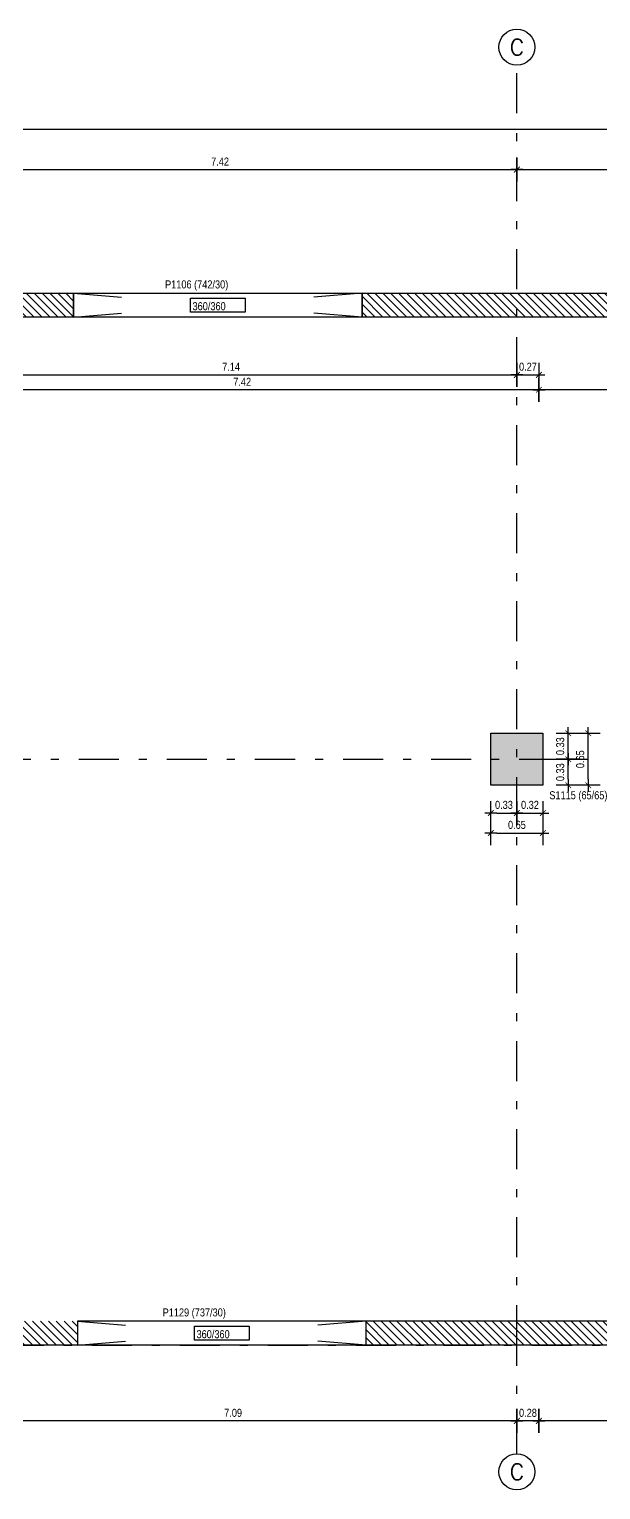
# Model space of a CAD drawing. Header units: metres. Extents: x 419734 to 420376, y 4564732 to 4565123.
# Drawn here: x 419962.01 to 419969.15, y 4565026.17 to 4565044.43 of the extents above; entities that cross this region are included whole.
import ezdxf
from ezdxf.enums import TextEntityAlignment as Align

# ---------------------------------------------------------------- set-up
doc = ezdxf.new("R2010")
doc.units = ezdxf.units.M
doc.linetypes.add('TRATTO-PUNTO', pattern=[1, 0.5, -0.25, 0, -0.25])
doc.layers.get('Defpoints').update_dxf_attribs({"color": 5})
for name, color, linetype in [('07-SIMBOLI', 1, 'Continuous'), ('SW_ASSI', 7, 'TRATTO-PUNTO'), ('SW_DIM', 33, 'Continuous'), ('SW_MAGRONE', 2, 'Continuous'), ('SW_TRATTEGGIO_252', 252, 'Continuous'), ('SW_TRATTEGGIO_253', 253, 'Continuous'), ('SW_TXT_TESTI', 1, 'Continuous')]:
    doc.layers.add(name, color=color, linetype=linetype)
doc.styles.add('ROMANS8', font='ROMANS8.SHX')
doc.styles.add('SWS', font='ARIALN.TTF')
doc.dimstyles.new('DIM-SW-50_m', dxfattribs={"dimtxt": 0.1, "dimasz": 0.075, "dimexe": 0.125, "dimexo": 0.125, "dimgap": 0.05, "dimtad": 1, "dimzin": 1, "dimdsep": 46, "dimtxsty": 'SWS', "dimblk1": 'D', "dimblk2": 'D', "dimsah": 1, "dimcen": 0.0075, "dimdle": 0.0625, "dimse1": 1, "dimse2": 1, "dimclrd": 256, "dimclre": 256, "dimclrt": 256, "dimazin": 0, "dimtfac": 0.75, "dimtmove": 1, "dimatfit": 3, "dimldrblk": 'D', "dimfxl": 0.125, "dimtvp": 1.5, "dimtolj": 1, "dimtzin": 0, "dimarcsym": 0})

# ---------------------------------------------------------------- blocks, each defined once
blk = doc.blocks.new('D')
for p, q in [((-1, 0), (1, 0)), ((0, 2), (0, -2))]:
    blk.add_line(p, q)
at = {"const_width": 0.141}
blk.add_lwpolyline([(0.48, 0.48), (-0.48, -0.48)], dxfattribs=at)
blk = doc.blocks.new('*D1225')
at = {"layer": 'Defpoints', "color": 0, "ltscale": 0.5, "transparency": 16777216}
for p in [(419968.104, 4565042.672), (419960.687, 4565042.524), (419968.104, 4565042.524)]:
    blk.add_point(p, dxfattribs=at)
at = {"layer": 'SW_DIM', "lineweight": -2, "ltscale": 0.5, "transparency": 16777216}
blk.add_line((419960.762, 4565042.672), (419968.029, 4565042.672), dxfattribs=at)
at = {"layer": 'SW_DIM', "lineweight": -2, "ltscale": 0.5, "transparency": 16777216, "xscale": 0.075, "yscale": 0.075, "zscale": 0.075, "rotation": 180}
blk.add_blockref('D', (419960.687, 4565042.672), dxfattribs=at)
at = {"layer": 'SW_DIM', "lineweight": -2, "ltscale": 0.5, "transparency": 16777216, "xscale": 0.075, "yscale": 0.075, "zscale": 0.075}
blk.add_blockref('D', (419968.104, 4565042.672), dxfattribs=at)
at = {"layer": 'SW_DIM', "ltscale": 0.5, "transparency": 16777216, "insert": (419964.395, 4565042.773), "char_height": 0.1, "attachment_point": 5, "style": 'SWS'}
blk.add_mtext('\\A1;7.42', dxfattribs=at)
blk = doc.blocks.new('*D1336')
at = {"layer": 'Defpoints', "color": 0, "ltscale": 0.5, "transparency": 16777216}
for p in [(419975.684, 4565042.672), (419968.104, 4565042.524), (419975.684, 4565041.127)]:
    blk.add_point(p, dxfattribs=at)
at = {"layer": 'SW_DIM', "lineweight": -2, "ltscale": 0.5, "transparency": 16777216}
blk.add_line((419968.179, 4565042.672), (419975.609, 4565042.672), dxfattribs=at)
at = {"layer": 'SW_DIM', "lineweight": -2, "ltscale": 0.5, "transparency": 16777216, "xscale": 0.075, "yscale": 0.075, "zscale": 0.075, "rotation": 180}
blk.add_blockref('D', (419968.104, 4565042.672), dxfattribs=at)
at = {"layer": 'SW_DIM', "lineweight": -2, "ltscale": 0.5, "transparency": 16777216, "xscale": 0.075, "yscale": 0.075, "zscale": 0.075}
blk.add_blockref('D', (419975.684, 4565042.672), dxfattribs=at)
at = {"layer": 'SW_DIM', "ltscale": 0.5, "transparency": 16777216, "insert": (419971.894, 4565042.773), "char_height": 0.1, "attachment_point": 5, "style": 'SWS'}
blk.add_mtext('\\A1;7.58', dxfattribs=at)
blk = doc.blocks.new('*D1227')
at = {"layer": 'Defpoints', "color": 0, "ltscale": 0.5, "transparency": 16777216}
for p in [(419952.732, 4565043.172), (419952.732, 4565041.127), (420001.204, 4565041.127)]:
    blk.add_point(p, dxfattribs=at)
at = {"layer": 'SW_DIM', "lineweight": -2, "ltscale": 0.5, "transparency": 16777216}
blk.add_line((420001.129, 4565043.172), (419952.807, 4565043.172), dxfattribs=at)
at = {"layer": 'SW_DIM', "lineweight": -2, "ltscale": 0.5, "transparency": 16777216, "xscale": 0.075, "yscale": 0.075, "zscale": 0.075, "rotation": 180}
blk.add_blockref('D', (419952.732, 4565043.172), dxfattribs=at)
at = {"layer": 'SW_DIM', "lineweight": -2, "ltscale": 0.5, "transparency": 16777216, "xscale": 0.075, "yscale": 0.075, "zscale": 0.075}
blk.add_blockref('D', (420001.204, 4565043.172), dxfattribs=at)
at = {"layer": 'SW_DIM', "ltscale": 0.5, "transparency": 16777216, "insert": (419976.968, 4565043.273), "char_height": 0.1, "attachment_point": 5, "style": 'SWS'}
blk.add_mtext('\\A1;48.47', dxfattribs=at)
blk = doc.blocks.new('*D1266')
at = {"layer": 'Defpoints', "color": 0, "ltscale": 0.5, "transparency": 16777216}
for p in [(419967.779, 4565034.977), (419968.104, 4565034.977), (419968.104, 4565034.63)]:
    blk.add_point(p, dxfattribs=at)
at = {"layer": 'SW_DIM', "lineweight": -2, "ltscale": 0.5, "transparency": 16777216}
blk.add_line((419967.854, 4565034.63), (419968.029, 4565034.63), dxfattribs=at)
at = {"layer": 'SW_DIM', "lineweight": -2, "ltscale": 0.5, "transparency": 16777216, "xscale": 0.075, "yscale": 0.075, "zscale": 0.075, "rotation": 180}
blk.add_blockref('D', (419967.779, 4565034.63), dxfattribs=at)
at = {"layer": 'SW_DIM', "lineweight": -2, "ltscale": 0.5, "transparency": 16777216, "xscale": 0.075, "yscale": 0.075, "zscale": 0.075}
blk.add_blockref('D', (419968.104, 4565034.63), dxfattribs=at)
at = {"layer": 'SW_DIM', "ltscale": 0.5, "transparency": 16777216, "insert": (419967.942, 4565034.731), "char_height": 0.1, "attachment_point": 5, "style": 'SWS'}
blk.add_mtext('\\A1;0.33', dxfattribs=at)
blk = doc.blocks.new('*D1267')
at = {"layer": 'Defpoints', "color": 0, "ltscale": 0.5, "transparency": 16777216}
for p in [(419968.104, 4565034.977), (419968.429, 4565034.977), (419968.429, 4565034.63)]:
    blk.add_point(p, dxfattribs=at)
at = {"layer": 'SW_DIM', "lineweight": -2, "ltscale": 0.5, "transparency": 16777216}
blk.add_line((419968.179, 4565034.63), (419968.354, 4565034.63), dxfattribs=at)
at = {"layer": 'SW_DIM', "lineweight": -2, "ltscale": 0.5, "transparency": 16777216, "xscale": 0.075, "yscale": 0.075, "zscale": 0.075, "rotation": 180}
blk.add_blockref('D', (419968.104, 4565034.63), dxfattribs=at)
at = {"layer": 'SW_DIM', "lineweight": -2, "ltscale": 0.5, "transparency": 16777216, "xscale": 0.075, "yscale": 0.075, "zscale": 0.075}
blk.add_blockref('D', (419968.429, 4565034.63), dxfattribs=at)
at = {"layer": 'SW_DIM', "ltscale": 0.5, "transparency": 16777216, "insert": (419968.267, 4565034.731), "char_height": 0.1, "attachment_point": 5, "style": 'SWS'}
blk.add_mtext('\\A1;0.32', dxfattribs=at)
blk = doc.blocks.new('*D1268')
at = {"layer": 'Defpoints', "color": 0, "ltscale": 0.5, "transparency": 16777216}
for p in [(419967.779, 4565034.977), (419968.429, 4565034.977), (419968.429, 4565034.38)]:
    blk.add_point(p, dxfattribs=at)
at = {"layer": 'SW_DIM', "lineweight": -2, "ltscale": 0.5, "transparency": 16777216}
blk.add_line((419967.854, 4565034.38), (419968.354, 4565034.38), dxfattribs=at)
at = {"layer": 'SW_DIM', "lineweight": -2, "ltscale": 0.5, "transparency": 16777216, "xscale": 0.075, "yscale": 0.075, "zscale": 0.075, "rotation": 180}
blk.add_blockref('D', (419967.779, 4565034.38), dxfattribs=at)
at = {"layer": 'SW_DIM', "lineweight": -2, "ltscale": 0.5, "transparency": 16777216, "xscale": 0.075, "yscale": 0.075, "zscale": 0.075}
blk.add_blockref('D', (419968.429, 4565034.38), dxfattribs=at)
at = {"layer": 'SW_DIM', "ltscale": 0.5, "transparency": 16777216, "insert": (419968.104, 4565034.481), "char_height": 0.1, "attachment_point": 5, "style": 'SWS'}
blk.add_mtext('\\A1;0.65', dxfattribs=at)
blk = doc.blocks.new('*D1269')
at = {"layer": 'Defpoints', "color": 0, "ltscale": 0.5, "transparency": 16777216}
for p in [(419968.429, 4565035.302), (419968.746, 4565035.302), (419968.429, 4565034.977)]:
    blk.add_point(p, dxfattribs=at)
at = {"layer": 'SW_DIM', "lineweight": -2, "ltscale": 0.5, "transparency": 16777216}
blk.add_line((419968.746, 4565035.052), (419968.746, 4565035.227), dxfattribs=at)
at = {"layer": 'SW_DIM', "lineweight": -2, "ltscale": 0.5, "transparency": 16777216, "xscale": 0.075, "yscale": 0.075, "zscale": 0.075}
for p, rotation in [((419968.746, 4565035.302), 90), ((419968.746, 4565034.977), 270)]:
    blk.add_blockref('D', p, dxfattribs=dict(at, rotation=rotation))
at = {"layer": 'SW_DIM', "ltscale": 0.5, "transparency": 16777216, "insert": (419968.645, 4565035.14), "char_height": 0.1, "attachment_point": 5, "rotation": 90, "style": 'SWS'}
blk.add_mtext('\\A1;0.33', dxfattribs=at)
blk = doc.blocks.new('*D1270')
at = {"layer": 'Defpoints', "color": 0, "ltscale": 0.5, "transparency": 16777216}
for p in [(419968.429, 4565035.627), (419968.746, 4565035.627), (419968.429, 4565035.302)]:
    blk.add_point(p, dxfattribs=at)
at = {"layer": 'SW_DIM', "lineweight": -2, "ltscale": 0.5, "transparency": 16777216}
blk.add_line((419968.746, 4565035.377), (419968.746, 4565035.552), dxfattribs=at)
at = {"layer": 'SW_DIM', "lineweight": -2, "ltscale": 0.5, "transparency": 16777216, "xscale": 0.075, "yscale": 0.075, "zscale": 0.075}
for p, rotation in [((419968.746, 4565035.627), 90), ((419968.746, 4565035.302), 270)]:
    blk.add_blockref('D', p, dxfattribs=dict(at, rotation=rotation))
at = {"layer": 'SW_DIM', "ltscale": 0.5, "transparency": 16777216, "insert": (419968.645, 4565035.465), "char_height": 0.1, "attachment_point": 5, "rotation": 90, "style": 'SWS'}
blk.add_mtext('\\A1;0.33', dxfattribs=at)
blk = doc.blocks.new('*D1271')
at = {"layer": 'Defpoints', "color": 0, "ltscale": 0.5, "transparency": 16777216}
for p in [(419968.429, 4565035.627), (419968.996, 4565035.627), (419968.429, 4565034.977)]:
    blk.add_point(p, dxfattribs=at)
at = {"layer": 'SW_DIM', "lineweight": -2, "ltscale": 0.5, "transparency": 16777216}
blk.add_line((419968.996, 4565035.052), (419968.996, 4565035.552), dxfattribs=at)
at = {"layer": 'SW_DIM', "lineweight": -2, "ltscale": 0.5, "transparency": 16777216, "xscale": 0.075, "yscale": 0.075, "zscale": 0.075}
for p, rotation in [((419968.996, 4565035.627), 90), ((419968.996, 4565034.977), 270)]:
    blk.add_blockref('D', p, dxfattribs=dict(at, rotation=rotation))
at = {"layer": 'SW_DIM', "ltscale": 0.5, "transparency": 16777216, "insert": (419968.895, 4565035.302), "char_height": 0.1, "attachment_point": 5, "rotation": 90, "style": 'SWS'}
blk.add_mtext('\\A1;0.65', dxfattribs=at)
blk = doc.blocks.new('*D1312')
at = {"layer": 'Defpoints', "color": 0, "ltscale": 0.5, "transparency": 16777216}
for p in [(419968.379, 4565027.977), (419975.509, 4565027.977), (419968.379, 4565027.031)]:
    blk.add_point(p, dxfattribs=at)
at = {"layer": 'SW_DIM', "lineweight": -2, "ltscale": 0.5, "transparency": 16777216}
blk.add_line((419975.434, 4565027.031), (419968.454, 4565027.031), dxfattribs=at)
at = {"layer": 'SW_DIM', "lineweight": -2, "ltscale": 0.5, "transparency": 16777216, "xscale": 0.075, "yscale": 0.075, "zscale": 0.075, "rotation": 180}
blk.add_blockref('D', (419968.379, 4565027.031), dxfattribs=at)
at = {"layer": 'SW_DIM', "lineweight": -2, "ltscale": 0.5, "transparency": 16777216, "xscale": 0.075, "yscale": 0.075, "zscale": 0.075}
blk.add_blockref('D', (419975.509, 4565027.031), dxfattribs=at)
at = {"layer": 'SW_DIM', "ltscale": 0.5, "transparency": 16777216, "insert": (419971.944, 4565027.132), "char_height": 0.1, "attachment_point": 5, "style": 'SWS'}
blk.add_mtext('\\A1;7.13', dxfattribs=at)
blk = doc.blocks.new('*D1313')
at = {"layer": 'Defpoints', "color": 0, "ltscale": 0.5, "transparency": 16777216}
for p in [(419968.104, 4565027.977), (419968.379, 4565027.977), (419968.104, 4565027.031)]:
    blk.add_point(p, dxfattribs=at)
at = {"layer": 'SW_DIM', "lineweight": -2, "ltscale": 0.5, "transparency": 16777216}
blk.add_line((419968.304, 4565027.031), (419968.179, 4565027.031), dxfattribs=at)
at = {"layer": 'SW_DIM', "lineweight": -2, "ltscale": 0.5, "transparency": 16777216, "xscale": 0.075, "yscale": 0.075, "zscale": 0.075, "rotation": 180}
blk.add_blockref('D', (419968.104, 4565027.031), dxfattribs=at)
at = {"layer": 'SW_DIM', "lineweight": -2, "ltscale": 0.5, "transparency": 16777216, "xscale": 0.075, "yscale": 0.075, "zscale": 0.075}
blk.add_blockref('D', (419968.379, 4565027.031), dxfattribs=at)
at = {"layer": 'SW_DIM', "ltscale": 0.5, "transparency": 16777216, "insert": (419968.242, 4565027.132), "char_height": 0.1, "attachment_point": 5, "style": 'SWS'}
blk.add_mtext('\\A1;0.28', dxfattribs=at)
blk = doc.blocks.new('*D1314')
at = {"layer": 'Defpoints', "color": 0, "ltscale": 0.5, "transparency": 16777216}
for p in [(419961.012, 4565027.977), (419968.104, 4565027.977), (419961.012, 4565027.031)]:
    blk.add_point(p, dxfattribs=at)
at = {"layer": 'SW_DIM', "lineweight": -2, "ltscale": 0.5, "transparency": 16777216}
blk.add_line((419968.029, 4565027.031), (419961.087, 4565027.031), dxfattribs=at)
at = {"layer": 'SW_DIM', "lineweight": -2, "ltscale": 0.5, "transparency": 16777216, "xscale": 0.075, "yscale": 0.075, "zscale": 0.075, "rotation": 180}
blk.add_blockref('D', (419961.012, 4565027.031), dxfattribs=at)
at = {"layer": 'SW_DIM', "lineweight": -2, "ltscale": 0.5, "transparency": 16777216, "xscale": 0.075, "yscale": 0.075, "zscale": 0.075}
blk.add_blockref('D', (419968.104, 4565027.031), dxfattribs=at)
at = {"layer": 'SW_DIM', "ltscale": 0.5, "transparency": 16777216, "insert": (419964.558, 4565027.132), "char_height": 0.1, "attachment_point": 5, "style": 'SWS'}
blk.add_mtext('\\A1;7.09', dxfattribs=at)
blk = doc.blocks.new('*D1346')
at = {"layer": 'Defpoints', "color": 0, "ltscale": 0.5, "transparency": 16777216}
for p in [(419960.962, 4565040.827), (419968.104, 4565040.827), (419968.104, 4565040.107)]:
    blk.add_point(p, dxfattribs=at)
at = {"layer": 'SW_DIM', "lineweight": -2, "ltscale": 0.5, "transparency": 16777216}
blk.add_line((419961.037, 4565040.107), (419968.029, 4565040.107), dxfattribs=at)
at = {"layer": 'SW_DIM', "lineweight": -2, "ltscale": 0.5, "transparency": 16777216, "xscale": 0.075, "yscale": 0.075, "zscale": 0.075, "rotation": 180}
blk.add_blockref('D', (419960.962, 4565040.107), dxfattribs=at)
at = {"layer": 'SW_DIM', "lineweight": -2, "ltscale": 0.5, "transparency": 16777216, "xscale": 0.075, "yscale": 0.075, "zscale": 0.075}
blk.add_blockref('D', (419968.104, 4565040.107), dxfattribs=at)
at = {"layer": 'SW_DIM', "ltscale": 0.5, "transparency": 16777216, "insert": (419964.533, 4565040.208), "char_height": 0.1, "attachment_point": 5, "style": 'SWS'}
blk.add_mtext('\\A1;7.14', dxfattribs=at)
blk = doc.blocks.new('*D1347')
at = {"layer": 'Defpoints', "color": 0, "ltscale": 0.5, "transparency": 16777216}
for p in [(419968.104, 4565040.827), (419968.379, 4565040.827), (419968.379, 4565040.107)]:
    blk.add_point(p, dxfattribs=at)
at = {"layer": 'SW_DIM', "lineweight": -2, "ltscale": 0.5, "transparency": 16777216}
blk.add_line((419968.179, 4565040.107), (419968.304, 4565040.107), dxfattribs=at)
at = {"layer": 'SW_DIM', "lineweight": -2, "ltscale": 0.5, "transparency": 16777216, "xscale": 0.075, "yscale": 0.075, "zscale": 0.075, "rotation": 180}
blk.add_blockref('D', (419968.104, 4565040.107), dxfattribs=at)
at = {"layer": 'SW_DIM', "lineweight": -2, "ltscale": 0.5, "transparency": 16777216, "xscale": 0.075, "yscale": 0.075, "zscale": 0.075}
blk.add_blockref('D', (419968.379, 4565040.107), dxfattribs=at)
at = {"layer": 'SW_DIM', "ltscale": 0.5, "transparency": 16777216, "insert": (419968.242, 4565040.208), "char_height": 0.1, "attachment_point": 5, "style": 'SWS'}
blk.add_mtext('\\A1;0.27', dxfattribs=at)
blk = doc.blocks.new('*D1348')
at = {"layer": 'Defpoints', "color": 0, "ltscale": 0.5, "transparency": 16777216}
for p in [(419968.379, 4565040.827), (419975.509, 4565040.477), (419968.379, 4565039.92)]:
    blk.add_point(p, dxfattribs=at)
at = {"layer": 'SW_DIM', "lineweight": -2, "ltscale": 0.5, "transparency": 16777216}
blk.add_line((419975.434, 4565039.92), (419968.454, 4565039.92), dxfattribs=at)
at = {"layer": 'SW_DIM', "lineweight": -2, "ltscale": 0.5, "transparency": 16777216, "xscale": 0.075, "yscale": 0.075, "zscale": 0.075, "rotation": 180}
blk.add_blockref('D', (419968.379, 4565039.92), dxfattribs=at)
at = {"layer": 'SW_DIM', "lineweight": -2, "ltscale": 0.5, "transparency": 16777216, "xscale": 0.075, "yscale": 0.075, "zscale": 0.075}
blk.add_blockref('D', (419975.509, 4565039.92), dxfattribs=at)
at = {"layer": 'SW_DIM', "ltscale": 0.5, "transparency": 16777216, "insert": (419971.944, 4565040.021), "char_height": 0.1, "attachment_point": 5, "style": 'SWS'}
blk.add_mtext('\\A1;7.13', dxfattribs=at)
blk = doc.blocks.new('*D1349')
at = {"layer": 'Defpoints', "color": 0, "ltscale": 0.5, "transparency": 16777216}
for p in [(419960.962, 4565040.827), (419968.379, 4565040.827), (419960.962, 4565039.92)]:
    blk.add_point(p, dxfattribs=at)
at = {"layer": 'SW_DIM', "lineweight": -2, "ltscale": 0.5, "transparency": 16777216}
blk.add_line((419968.304, 4565039.92), (419961.037, 4565039.92), dxfattribs=at)
at = {"layer": 'SW_DIM', "lineweight": -2, "ltscale": 0.5, "transparency": 16777216, "xscale": 0.075, "yscale": 0.075, "zscale": 0.075, "rotation": 180}
blk.add_blockref('D', (419960.962, 4565039.92), dxfattribs=at)
at = {"layer": 'SW_DIM', "lineweight": -2, "ltscale": 0.5, "transparency": 16777216, "xscale": 0.075, "yscale": 0.075, "zscale": 0.075}
blk.add_blockref('D', (419968.379, 4565039.92), dxfattribs=at)
at = {"layer": 'SW_DIM', "ltscale": 0.5, "transparency": 16777216, "insert": (419964.671, 4565040.02), "char_height": 0.1, "attachment_point": 5, "style": 'SWS'}
blk.add_mtext('\\A1;7.42', dxfattribs=at)

msp = doc.modelspace()

# ---------------------------------------------------------------- hatches: boundary and pattern name
at = {"layer": 'SW_TRATTEGGIO_252'}
h = msp.add_hatch(dxfattribs=at)
h.set_pattern_fill('_USER', color=256, scale=0.07, angle=135, pattern_type=0)
h.set_pattern_definition([(135, (419823.05749, 4565188.456735), (-0.049497475, -0.049497475), [])])
h.paths.add_polyline_path([(419952.73152, 4565041.12744), (419952.73152, 4565038.82744), (419953.03152, 4565038.82744), (419953.03152, 4565040.82744), (419956.01152, 4565040.82744), (419956.01152, 4565041.12744)])
h.paths.add_polyline_path([(419957.21152, 4565041.12744), (419957.21152, 4565040.82744), (419958.26178, 4565040.82744), (419958.26178, 4565041.12744)])
h.paths.add_polyline_path([(419960.06178, 4565041.12744), (419960.06178, 4565040.82744), (419962.56479, 4565040.82744), (419962.56479, 4565041.12744)])
h.paths.add_polyline_path([(419970.31502, 4565040.82744), (419970.31502, 4565041.12744), (419966.16879, 4565041.12744), (419966.16879, 4565040.82744)])
h.paths.add_polyline_path([(419975.50925, 4565041.12744), (419973.91502, 4565041.12744), (419973.91502, 4565040.82744), (419975.50925, 4565040.82744)])
h.paths.add_polyline_path([(419976.24925, 4565041.12744), (419976.24925, 4565040.82744), (419977.15425, 4565040.82744), (419977.15425, 4565041.12744)])
h.paths.add_polyline_path([(419978.35425, 4565040.82744), (419979.00424, 4565040.82744), (419979.00424, 4565041.12744), (419978.35425, 4565041.12744)])
h.paths.add_polyline_path([(420000.90425, 4565038.82744), (420001.20425, 4565038.82744), (420001.20425, 4565041.12744), (420000.02925, 4565041.12744), (420000.02925, 4565040.82744), (420000.90425, 4565040.82744)])
h.paths.add_polyline_path([(420001.20425, 4565037.62744), (420000.90425, 4565037.62744), (420000.90425, 4565031.47744), (420001.20425, 4565031.47744)])
h.paths.add_polyline_path([(420000.90425, 4565028.27744), (420000.40424, 4565028.27744), (420000.40424, 4565027.97744), (420001.20425, 4565027.97744), (420001.20425, 4565030.27744), (420000.90425, 4565030.27744)])
h.paths.add_polyline_path([(419998.00424, 4565027.97744), (419998.00424, 4565028.27744), (419995.10424, 4565028.27744), (419995.10424, 4565027.97744)])
h.paths.add_polyline_path([(419992.70424, 4565027.97744), (419992.70424, 4565028.27744), (419990.40424, 4565028.27744), (419990.40424, 4565027.97744)])
h.paths.add_polyline_path([(419989.20424, 4565027.97744), (419989.20424, 4565028.27744), (419986.95425, 4565028.27744), (419986.95425, 4565027.97744)])
h.paths.add_polyline_path([(419984.55425, 4565028.27744), (419983.90425, 4565028.27744), (419983.90425, 4565027.97744), (419984.55425, 4565027.97744)])
h.paths.add_polyline_path([(419982.70425, 4565028.27744), (419982.32925, 4565028.27744), (419982.32925, 4565027.97744), (419982.70425, 4565027.97744)])
h.paths.add_polyline_path([(419981.67925, 4565028.27744), (419981.40425, 4565028.27744), (419981.40425, 4565027.97744), (419981.67925, 4565027.97744)])
h.paths.add_polyline_path([(419979.00425, 4565028.27744), (419977.72825, 4565028.27744), (419977.72825, 4565027.97744), (419979.00425, 4565027.97744)])
h.paths.add_polyline_path([(419976.24925, 4565028.27744), (419976.24925, 4565027.97744), (419976.52825, 4565027.97744), (419976.52825, 4565028.27744)])
h.paths.add_polyline_path([(419975.40925, 4565027.97744), (419975.50925, 4565027.97744), (419975.50925, 4565028.27744), (419975.40925, 4565028.27744)])
h.paths.add_polyline_path([(419974.34925, 4565028.27744), (419973.91502, 4565028.27744), (419973.91502, 4565027.97744), (419974.34925, 4565027.97744)])
h.paths.add_polyline_path([(419966.21859, 4565028.27744), (419966.21859, 4565027.97744), (419970.31102, 4565027.97744), (419970.31102, 4565028.27744)])
h.paths.add_polyline_path([(419962.61459, 4565028.27744), (419961.01179, 4565028.27744), (419961.01179, 4565027.97744), (419962.61459, 4565027.97744)])
h.paths.add_polyline_path([(419959.30186, 4565028.27744), (419959.30186, 4565027.97744), (419960.36179, 4565027.97744), (419960.36179, 4565028.27744)])
h.paths.add_polyline_path([(419958.10186, 4565027.97744), (419958.10186, 4565028.27744), (419955.93152, 4565028.27744), (419955.93152, 4565027.97744)])
h.paths.add_polyline_path([(419953.53152, 4565028.27744), (419953.03152, 4565028.27744), (419953.03152, 4565030.27744), (419952.73152, 4565030.27744), (419952.73152, 4565027.97744), (419953.53152, 4565027.97744)])
h.paths.add_polyline_path([(419952.73152, 4565031.47744), (419953.03152, 4565031.47744), (419953.03152, 4565034.97744), (419952.73152, 4565034.97744)])
h.paths.add_polyline_path([(419952.73152, 4565035.62744), (419953.03152, 4565035.62744), (419953.03152, 4565037.62744), (419952.73152, 4565037.62744)])
at = {"layer": 'SW_TRATTEGGIO_253'}
h = msp.add_hatch(color=256, dxfattribs=at)
h.paths.add_polyline_path([(419953.08152, 4565034.97744), (419953.08152, 4565035.62744), (419952.73152, 4565035.62744), (419952.73152, 4565034.97744)])
h.paths.add_polyline_path([(419960.36179, 4565035.62744), (419960.36179, 4565034.97744), (419961.01179, 4565034.97744), (419961.01179, 4565035.62744)])
h.paths.add_polyline_path([(419967.77921, 4565035.62744), (419967.77921, 4565034.97744), (419968.42921, 4565034.97744), (419968.42921, 4565035.62744)])
h.paths.add_polyline_path([(419975.85925, 4565034.97744), (419975.85925, 4565035.62744), (419975.50925, 4565035.62744), (419975.50925, 4565034.97744)])
h.paths.add_polyline_path([(419975.89925, 4565035.62744), (419975.89925, 4565034.97744), (419976.24925, 4565034.97744), (419976.24925, 4565035.62744)])
h.paths.add_polyline_path([(419975.50925, 4565040.47744), (419975.85925, 4565040.47744), (419975.85925, 4565041.12744), (419975.50925, 4565041.12744)])
h.paths.add_polyline_path([(419975.89925, 4565041.12744), (419975.89925, 4565040.47744), (419976.24925, 4565040.47744), (419976.24925, 4565041.12744)])
h.paths.add_polyline_path([(419961.01179, 4565027.97744), (419961.01179, 4565028.32744), (419960.36179, 4565028.32744), (419960.36179, 4565027.97744)])
h.paths.add_polyline_path([(419975.85925, 4565027.97744), (419975.85925, 4565028.62744), (419975.50925, 4565028.62744), (419975.50925, 4565027.97744)])
h.paths.add_polyline_path([(419976.24925, 4565028.62744), (419975.89925, 4565028.62744), (419975.89925, 4565027.97744), (419976.24925, 4565027.97744)])
h.paths.add_polyline_path([(419982.32925, 4565027.97744), (419982.32925, 4565028.32744), (419981.67925, 4565028.32744), (419981.67925, 4565027.97744)])

# ---------------------------------------------------------------- linework, layer by layer
at = {"layer": '07-SIMBOLI', "color": 1}
for centre in [(419968.10421, 4565044.20244), (419968.10421, 4565026.39524)]:
    msp.add_circle(centre, 0.225, dxfattribs=at)
at = {"layer": 'SW_ASSI'}
for points in [[(419968.10421, 4565026.62025), (419968.10421, 4565027.97744), (419968.10421, 4565043.97744), (419968.10444, 4565043.97744)], [(419949.59231, 4565041.12744), (419952.73152, 4565041.12744), (419974.73152, 4565041.12744), (420002.22952, 4565041.12744)], [(419949.59231, 4565035.30244), (419952.73152, 4565035.30244), (419974.73152, 4565035.30244), (420002.22952, 4565035.30244)], [(419949.59231, 4565027.97744), (420002.22952, 4565027.97744)]]:
    msp.add_lwpolyline(points, dxfattribs=at)
at = {"layer": 'SW_MAGRONE'}
for points in [[(419958.26178, 4565040.82744), (419958.26178, 4565041.12744), (419960.06178, 4565041.12744), (419960.06178, 4565040.82744), (419960.06178, 4565041.12744), (419960.96199, 4565041.12744), (419962.56479, 4565041.12744), (419962.56479, 4565040.82744), (419960.96199, 4565040.82744), (419960.06178, 4565040.82744), (419958.26178, 4565040.82744), (419958.56178, 4565040.87744)], [(419962.56479, 4565041.12744), (419963.16546, 4565041.07744)], [(419962.56479, 4565040.82744), (419962.56479, 4565041.12744), (419966.16879, 4565041.12744), (419966.16879, 4565040.82744), (419966.16879, 4565041.12744), (419968.37921, 4565041.12744), (419970.31502, 4565041.12744), (419970.31502, 4565040.82744), (419968.37921, 4565040.82744), (419966.16879, 4565040.82744), (419962.56479, 4565040.82744), (419963.16546, 4565040.87744)], [(419966.16879, 4565041.12744), (419965.56812, 4565041.07744)], [(419966.16879, 4565040.82744), (419965.56812, 4565040.87744)], [(419962.61459, 4565028.27744), (419963.21525, 4565028.22744)], [(419975.50925, 4565028.27744), (419962.61459, 4565028.27744), (419962.61459, 4565027.97744)], [(419966.21859, 4565028.27744), (419965.61792, 4565028.22744)], [(419966.21859, 4565027.97744), (419966.21859, 4565028.27744)], [(419975.85925, 4565027.97744), (419953.53152, 4565027.97744), (419953.93152, 4565028.02744)], [(419962.61459, 4565027.97744), (419963.21525, 4565028.02744)], [(419966.21859, 4565027.97744), (419965.61792, 4565028.02744)]]:
    msp.add_lwpolyline(points, dxfattribs=at)
for points in [[(419964.70741, 4565041.06494), (419964.70741, 4565040.88994), (419964.02617, 4565040.88994), (419964.02617, 4565041.06494)], [(419968.42921, 4565035.62744), (419968.42921, 4565034.97744), (419967.77921, 4565034.97744), (419967.77921, 4565035.62744)], [(419964.75721, 4565028.21494), (419964.75721, 4565028.03994), (419964.07597, 4565028.03994), (419964.07597, 4565028.21494)]]:
    msp.add_lwpolyline(points, close=True, dxfattribs=at)

# ---------------------------------------------------------------- texts
at = {"layer": '07-SIMBOLI', "color": 4, "style": 'ROMANS8'}
for p in [(419968.10421, 4565044.20244), (419968.10421, 4565026.39524)]:
    msp.add_text('C', height=0.2, rotation=0.110239, dxfattribs=at).set_placement(p, align=Align.MIDDLE_CENTER)
at = {"layer": 'SW_TXT_TESTI', "color": 2, "style": 'SWS'}
for s, p in [('P1106 (742/30)', (419963.70757, 4565041.18744)), ('360/360', (419964.05117, 4565040.91494)), ('S1115 (65/65)', (419968.50903, 4565034.80203)), ('P1129 (737/30)', (419963.67757, 4565028.33744)), ('360/360', (419964.10097, 4565028.06494))]:
    msp.add_text(s, height=0.1, dxfattribs=at).set_placement(p)

# ---------------------------------------------------------------- dimensions: what is measured, and where the dimension line sits
at = {"layer": 'SW_DIM', "ltscale": 0.5}
for base, p1, p2, picture, middle in [((419952.73152, 4565043.17232), (420001.20425, 4565041.12744), (419952.73152, 4565041.12744), '*D1227', (419976.96789, 4565043.27338)), ((419968.10421, 4565042.67232), (419960.68679, 4565042.52398), (419968.10421, 4565042.52398), '*D1225', (419964.3955, 4565042.77252)), ((419975.68444, 4565042.67232), (419968.10421, 4565042.52398), (419975.68444, 4565041.12744), '*D1336', (419971.89433, 4565042.77338)), ((419968.10421, 4565040.10744), (419960.96199, 4565040.82744), (419968.10421, 4565040.82744), '*D1346', (419964.5331, 4565040.20764)), ((419960.96199, 4565039.91994), (419968.37921, 4565040.82744), (419960.96199, 4565040.82744), '*D1349', (419964.6706, 4565040.02014)), ((419968.1042091829, 4565034.6299574291), (419967.7792091829, 4565034.9774364298), (419968.1042091829, 4565034.9774364298), '*D1266', (419967.9417091829, 4565034.7310147276)), ((419968.42921, 4565034.37996), (419967.77921, 4565034.97744), (419968.42921, 4565034.97744), '*D1268', (419968.10421, 4565034.48101)), ((419968.4292091829, 4565034.6299574291), (419968.1042091829, 4565034.9774364298), (419968.4292091829, 4565034.9774364298), '*D1267', (419968.2667091829, 4565034.7310147276)), ((419961.01179, 4565027.03051), (419968.10421, 4565027.97744), (419961.01179, 4565027.97744), '*D1314', (419964.558, 4565027.13157)), ((419968.37942, 4565027.03051), (419975.50925, 4565027.97744), (419968.37942, 4565027.97744), '*D1312', (419971.94433, 4565027.13157))]:
    dim = msp.add_linear_dim(base=base, p1=p1, p2=p2, dimstyle='DIM-SW-50_m', dxfattribs=at)
    dim.commit()
    dim.dimension.update_dxf_attribs({"geometry": picture, "text_midpoint": middle})
for base, p1, p2, picture, middle in [((419968.3792091829, 4565040.1074364297), (419968.1042091829, 4565040.8274364294), (419968.3792091829, 4565040.8274364294), '*D1347', (419968.2417091829, 4565040.1074364297)), ((419968.10421, 4565027.03051), (419968.37942, 4565027.97744), (419968.10421, 4565027.97744), '*D1313', (419968.24181, 4565027.03051))]:
    dim = msp.add_linear_dim(base=base, p1=p1, p2=p2, dimstyle='DIM-SW-50_m', dxfattribs=at)
    dim.commit()
    dim.dimension.update_dxf_attribs({"geometry": picture, "text_midpoint": middle, "dimtype": 160})
dim = msp.add_linear_dim(base=(419968.37921, 4565039.91994), p1=(419975.50925, 4565040.47744), p2=(419968.37921, 4565040.82744), dimstyle='DIM-SW-50_m', override={"dimtxsty": 'SWS', "dimldrblk": 'D'}, dxfattribs=at)
dim.commit()
dim.dimension.update_dxf_attribs({"geometry": '*D1348', "text_midpoint": (419971.94423, 4565040.02099)})
for base, p1, p2, picture, middle in [((419968.7456905859, 4565035.6274364321), (419968.4292091829, 4565035.30243643), (419968.4292091829, 4565035.6274364302), '*D1270', (419968.6446332883, 4565035.4649364306)), ((419968.99569, 4565035.62744), (419968.42921, 4565034.97744), (419968.42921, 4565035.62744), '*D1271', (419968.89463, 4565035.30244)), ((419968.7456905859, 4565035.3024364319), (419968.4292091829, 4565034.9774364298), (419968.4292091829, 4565035.30243643), '*D1269', (419968.6446332883, 4565035.1399364304))]:
    dim = msp.add_linear_dim(base=base, p1=p1, p2=p2, angle=90, dimstyle='DIM-SW-50_m', dxfattribs=at)
    dim.commit()
    dim.dimension.update_dxf_attribs({"geometry": picture, "text_midpoint": middle})

doc.saveas('drawing.dxf')
